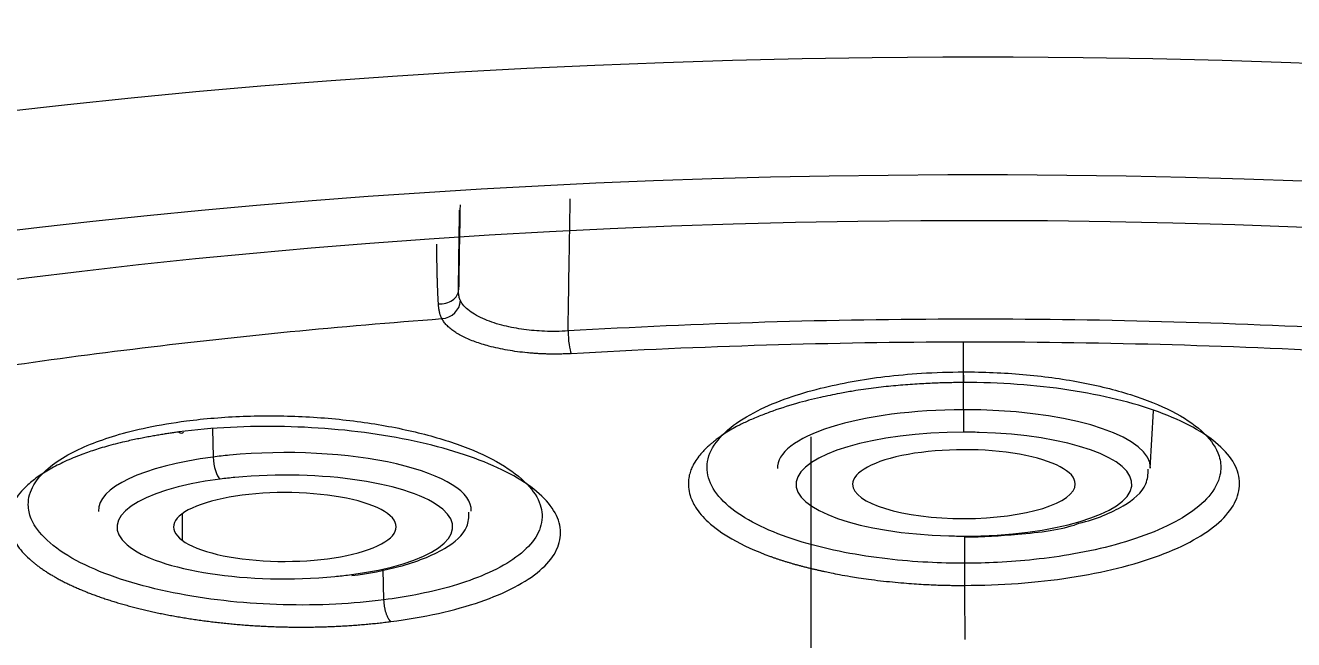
# Model space of a CAD drawing. Header units: millimetres. Extents: x 15183 to 15777, y -3358 to -2518.
# Drawn here: x 15306.1 to 15312.94, y -2814.55 to -2811.24 of the extents above; entities that cross this region are included whole.
import ezdxf

# ---------------------------------------------------------------- set-up
doc = ezdxf.new("R2010")
doc.units = ezdxf.units.MM
doc.linetypes.add('CENTERX2', pattern=[101.6, 63.5, -12.7, 12.7, -12.7])
doc.layers.add('CENTER', color=1, linetype='CENTERX2', lineweight=15)
doc.layers.add('DIM_', color=5, linetype='Continuous', lineweight=9)
doc.styles.get("Standard").update_dxf_attribs({"font": 'arial.ttf'})
doc.dimstyles.new('사본(2) STANDARD', dxfattribs={"dimscale": 0, "dimtxt": 4, "dimasz": 4, "dimexe": 1.25, "dimexo": 0.625, "dimgap": 1.5, "dimtad": 3, "dimtih": 1, "dimtoh": 1, "dimdec": 1, "dimzin": 9, "dimdsep": 46, "dimtxsty": 'Standard', "dimcen": 2.5, "dimclrd": 5, "dimclre": 5, "dimclrt": 5, "dimadec": 0, "dimazin": 0, "dimtfac": 1, "dimtdec": 1, "dimtmove": 0, "dimatfit": 3, "dimfxl": 1.25, "dimtfill": 1, "dimtolj": 1, "dimtzin": 0, "dimarcsym": 0})

# ---------------------------------------------------------------- blocks, each defined once
blk = doc.blocks.new('*D11')
at = {"layer": 'Defpoints', "color": 0, "transparency": 16777216}
for p in [(15325.9746, -2801.1549), (15325.9746, -2815.8976), (15296.3849, -2816.0395)]:
    blk.add_point(p, dxfattribs=at)
at = {"layer": 'DIM_', "color": 5, "lineweight": -2, "transparency": 16777216}
for p, q in [((15296.3849, -2815.4145), (15296.3849, -2799.9049)), ((15325.9746, -2815.2726), (15325.9746, -2799.9049)), ((15288.3849, -2801.1549), (15280.3849, -2801.1549)), ((15296.3849, -2801.1549), (15299.2241, -2801.1549)), ((15325.9746, -2801.1549), (15323.1354, -2801.1549)), ((15333.9746, -2801.1549), (15341.9746, -2801.1549))]:
    blk.add_line(p, q, dxfattribs=at)
at = {"layer": 'DIM_', "color": 5, "transparency": 16777216}
for points in [[(15288.3849, -2799.8215), (15288.3849, -2802.4882), (15296.3849, -2801.1549)], [(15333.9746, -2799.8215), (15333.9746, -2802.4882), (15325.9746, -2801.1549)]]:
    blk.add_solid(points, dxfattribs=at)
at = {"layer": 'DIM_', "color": 5, "transparency": 16777216, "insert": (15311.1797, -2801.1549), "char_height": 8, "attachment_point": 5, "bg_fill": 3, "box_fill_scale": 1.1, "bg_fill_color": 256, "bg_fill_true_color": 13158600, "bg_fill_transparency": 0}
blk.add_mtext('\\A1;29.6', dxfattribs=at)

msp = doc.modelspace()

# ---------------------------------------------------------------- linework, layer by layer
at = {"linetype": 'Continuous', "lineweight": 13}
for p, q in [((15311.1604, -2813.3109), (15311.1602, -2813.1086)), ((15307.1119, -2813.4138), (15307.1152, -2813.5659)), ((15306.9489, -2813.8708), (15306.9478, -2814.0142)), ((15311.165, -2813.9961), (15311.1652, -2814.1377)), ((15308.036, -2814.3349), (15308.0325, -2814.1718))]:
    msp.add_line(p, q, dxfattribs=at)
at = {"linetype": 'Continuous', "lineweight": 18}
for p, q in [((15311.1595, -2813.1641), (15311.1595, -2813.1652)), ((15312.1672, -2813.6257), (15312.1839, -2813.3168))]:
    msp.add_line(p, q, dxfattribs=at)
for centre, major_axis, ratio, start_param, end_param in [((15311.1804, -2815.9846), (-14.7961, -0.0154), 0.309017, 3.157243, 6.284808), ((15311.1809, -2816.4638), (14.2961, 0.0149), 0.309017, 0.170709, 2.940071), ((15311.1809, -2816.4638), (13.4984, 0.0141), 0.309017, 0.022528, 3.105036), ((15308.3499, -2812.7277), (-0.0883, -0.047), 0.90565, 1.104775, 2.656698), ((15311.1624, -2813.6215), (-1.005, -0.001), 0.309017, 4.714012, 6.300195), ((15311.1606, -2813.3368), (0.0002, -0.1), 0.001544, 4.45059, 5.969026), ((15311.1624, -2813.6215), (-1.005, -0.001), 0.309017, 3.124539, 4.621305), ((15306.9325, -2813.3378), (-0.0129, 0.0992), 0.365379, 2.73264, 3.434362), ((15311.1625, -2813.7116), (-0.9051, -0.0009), 0.309017, 4.714012, 7.762898), ((15311.1625, -2813.7116), (0.6, 0.0006), 0.309017, 0.001623, 3.143216), ((15307.5016, -2813.8522), (-1.005, -0.001), 0.309017, 5.106711, 6.300255), ((15307.1536, -2813.5894), (0.0129, -0.0992), 0.365379, 4.426358, 5.944795), ((15307.5016, -2813.8522), (-1.005, -0.001), 0.309017, 3.124602, 5.014004), ((15307.5017, -2813.9424), (-0.9051, -0.0009), 0.309017, 1.965119, 5.014004), ((15307.5017, -2813.9424), (-0.9051, -0.0009), 0.309017, 5.106711, 8.155597), ((15311.1625, -2813.7116), (0.6, 0.0006), 0.309017, 3.143216, 6.284808), ((15307.5017, -2813.9424), (0.6, 0.0006), 0.309017, 0.394322, 3.535915), ((15307.5017, -2813.9424), (0.6, 0.0006), 0.309017, 3.535915, 6.677508), ((15311.1625, -2813.7116), (-0.9051, -0.0009), 0.309017, 1.479712, 1.572419), ((15307.5017, -2813.9424), (-0.9051, -0.0009), 0.309017, 1.872412, 1.965119), ((15311.1654, -2814.1636), (0.0002, -0.1), 0.001544, 4.450589, 5.91701)]:
    msp.add_ellipse(centre, major_axis=major_axis, ratio=ratio, start_param=start_param, end_param=end_param, dxfattribs=at)
at = {"linetype": 'Continuous', "lineweight": 13}
for centre, major_axis, ratio, start_param, end_param in [((15308.3381, -2812.6638), (-0.1, 0.0007), 0.771606, 1.490304, 3.130443), ((15311.1809, -2816.4477), (-11.7293, -0.0122), 0.309017, 4.714012, 4.896616), ((15311.1809, -2816.4477), (-11.7293, -0.0122), 0.309017, 4.531408, 4.714012), ((15309.0468, -2812.9154), (-0.0059, 0.0998), 0.174221, 1.269052, 2.748819), ((15311.0203, -2661.6965), (0.2522, -163.4041), 0.001544, 5.89504, 5.898599), ((15311.1624, -2813.6215), (-1.005, -0.001), 0.309017, 4.621305, 4.714012), ((15311.1625, -2813.7116), (-0.9051, -0.0009), 0.309017, 4.621305, 4.714012), ((15311.1625, -2813.7116), (-0.9051, -0.0009), 0.309017, 1.572419, 4.621305), ((15307.5016, -2813.8522), (-1.005, -0.001), 0.309017, 5.014004, 5.106711), ((15307.5017, -2813.9424), (-0.9051, -0.0009), 0.309017, 5.014004, 5.106711), ((15311.0203, -2661.6965), (0.2522, -163.4041), 0.001544, 5.916818, 5.921852)]:
    msp.add_ellipse(centre, major_axis=major_axis, ratio=ratio, start_param=start_param, end_param=end_param, dxfattribs=at)
at = {"linetype": 'Continuous', "lineweight": 18}
for points in [[(15308.446, -2812.2064), (15308.4435, -2812.3594), (15308.4409, -2812.5124), (15308.4384, -2812.6653)], [(15309.0456, -2813.0081), (15309.3937, -2812.9877), (15310.0959, -2812.9567), (15310.8042, -2812.9456), (15311.1583, -2812.945)], [(15311.1583, -2812.945), (15311.5125, -2812.9445), (15312.2209, -2812.9534), (15312.9234, -2812.9822), (15313.2718, -2813.0015)]]:
    msp.add_open_spline(points, degree=3, dxfattribs=at)
at = {"linetype": 'Continuous', "lineweight": 13}
for points, knots in [([(15309.0286, -2812.8869), (15309.0293, -2812.8376), (15309.0312, -2812.7192), (15309.0351, -2812.4824), (15309.0381, -2812.2943), (15309.0401, -2812.1753), (15309.0401, -2812.1747)], [0, 0, 0, 0, 0.207633, 0.498642, 0.997224, 1, 1, 1, 1]), ([(15308.3295, -2812.7407), (15308.3294, -2812.7381), (15308.3291, -2812.733), (15308.3286, -2812.7252), (15308.3282, -2812.7172), (15308.3278, -2812.7091), (15308.3274, -2812.7009), (15308.327, -2812.6926), (15308.3266, -2812.6842), (15308.3262, -2812.6757), (15308.3259, -2812.6671), (15308.3255, -2812.6584), (15308.3252, -2812.6497), (15308.3249, -2812.6409), (15308.3246, -2812.6321), (15308.3243, -2812.6232), (15308.324, -2812.6142), (15308.3237, -2812.6053), (15308.3235, -2812.5963), (15308.3233, -2812.5873), (15308.323, -2812.5782), (15308.3228, -2812.5692), (15308.3226, -2812.5602), (15308.3224, -2812.5511), (15308.3222, -2812.5421), (15308.322, -2812.5331), (15308.3219, -2812.5241), (15308.3217, -2812.5152), (15308.3216, -2812.5063), (15308.3214, -2812.4974), (15308.3212, -2812.4841), (15308.321, -2812.4664), (15308.3207, -2812.4441), (15308.3206, -2812.4285), (15308.3205, -2812.4203), (15308.3205, -2812.4196)], [0, 0, 0, 0, 0.03156, 0.062868, 0.093923, 0.124725, 0.155274, 0.185571, 0.215615, 0.245407, 0.274946, 0.304233, 0.333268, 0.362051, 0.390581, 0.41886, 0.446887, 0.474662, 0.502185, 0.529456, 0.556477, 0.583246, 0.609763, 0.63603, 0.662046, 0.687811, 0.713326, 0.73859, 0.763604, 0.788368, 0.812882, 0.87378, 0.93432, 0.994503, 1, 1, 1, 1]), ([(15308.4478, -2812.7234), (15308.4467, -2812.7211), (15308.4445, -2812.7161), (15308.4418, -2812.7069), (15308.4396, -2812.6956), (15308.4382, -2812.6817), (15308.438, -2812.6711), (15308.438, -2812.6653)], [0, 0, 0, 0, 0.165089, 0.347523, 0.54726, 0.764547, 1, 1, 1, 1]), ([(15308.3482, -2812.8202), (15308.3475, -2812.8189), (15308.3461, -2812.8162), (15308.3441, -2812.8119), (15308.3422, -2812.8073), (15308.3404, -2812.8025), (15308.3388, -2812.7975), (15308.3372, -2812.7922), (15308.3358, -2812.7866), (15308.3345, -2812.7808), (15308.3334, -2812.7748), (15308.3323, -2812.7685), (15308.3314, -2812.7619), (15308.3306, -2812.7551), (15308.33, -2812.748), (15308.3297, -2812.7431), (15308.3295, -2812.7407)], [0, 0, 0, 0, 0.068179, 0.136822, 0.205938, 0.275538, 0.345629, 0.416221, 0.487322, 0.558941, 0.631087, 0.703767, 0.776991, 0.850766, 0.925099, 1, 1, 1, 1]), ([(15309.0285, -2812.8868), (15308.9868, -2812.8894), (15308.9059, -2812.8902), (15308.7883, -2812.8801), (15308.6775, -2812.8593), (15308.5739, -2812.8257), (15308.4903, -2812.7793), (15308.4574, -2812.7424), (15308.4478, -2812.7234), (15308.4478, -2812.7234)], [0, 0, 0, 0, 0.163888, 0.309626, 0.459183, 0.6288, 0.812816, 0.999995, 1, 1, 1, 1]), ([(15299.2608, -2815.6479), (15299.3894, -2815.4778), (15299.5561, -2815.3104), (15299.9627, -2814.9842), (15300.2025, -2814.8254), (15300.7507, -2814.5196), (15301.0591, -2814.3725), (15301.7384, -2814.0929), (15302.1094, -2813.9603), (15302.9068, -2813.7121), (15303.3333, -2813.5966), (15304.2335, -2813.3847), (15304.7073, -2813.2884), (15305.6933, -2813.1169), (15306.2053, -2813.0417), (15307.258, -2812.9138), (15307.7986, -2812.8611), (15308.3482, -2812.8202)], [0, 0, 0, 0, 0.125, 0.125, 0.25, 0.25, 0.375, 0.375, 0.5, 0.5, 0.625, 0.625, 0.75, 0.75, 0.875, 0.875, 1, 1, 1, 1]), ([(15312.5473, -2813.6203), (15312.5473, -2813.6345), (15312.5417, -2813.6879), (15312.4941, -2813.7776), (15312.3703, -2813.8815), (15312.1966, -2813.9698), (15311.9887, -2814.0394), (15311.7667, -2814.0886), (15311.5507, -2814.1189), (15311.3514, -2814.1344), (15311.2248, -2814.1376), (15311.1652, -2814.1377)], [0, 0, 0, 0, 0.052599, 0.197738, 0.336933, 0.471052, 0.600672, 0.720114, 0.825432, 0.917672, 1, 1, 1, 1]), ([(15308.036, -2814.3349), (15307.9524, -2814.3458), (15307.7735, -2814.3617), (15307.492, -2814.365), (15307.2051, -2814.3465), (15306.9271, -2814.3063), (15306.6675, -2814.2441), (15306.4393, -2814.1605), (15306.2595, -2814.0579), (15306.1695, -2813.9669), (15306.1406, -2813.9126), (15306.1346, -2813.8982)], [0, 0, 0, 0, 0.108275, 0.222074, 0.33583, 0.451261, 0.569979, 0.693564, 0.822196, 0.953024, 1, 1, 1, 1]), ([(15308.8881, -2813.8748), (15308.8892, -2813.8942), (15308.8838, -2813.9487), (15308.8358, -2814.0357), (15308.7247, -2814.1286), (15308.5718, -2814.2063), (15308.3968, -2814.2656), (15308.2175, -2814.3076), (15308.0953, -2814.3273), (15308.036, -2814.3349)], [0, 0, 0, 0, 0.095519, 0.269185, 0.440426, 0.604797, 0.753327, 0.883798, 1, 1, 1, 1])]:
    msp.add_open_spline(points, degree=3, knots=knots, dxfattribs=at)
at = {"linetype": 'Continuous', "lineweight": 18}
for points, knots in [([(15308.438, -2812.6653), (15308.4382, -2812.6448), (15308.4386, -2812.6004), (15308.4394, -2812.523), (15308.4405, -2812.4374), (15308.4419, -2812.3394), (15308.443, -2812.2706), (15308.4436, -2812.2357)], [0, 0, 0, 0, 0.202766, 0.383864, 0.566169, 0.769408, 1, 1, 1, 1]), ([(15309.0456, -2813.0086), (15309.0414, -2813.0088), (15309.0331, -2813.0093), (15309.0206, -2813.0099), (15309.0081, -2813.0104), (15308.9957, -2813.0108), (15308.9832, -2813.0111), (15308.9707, -2813.0113), (15308.9583, -2813.0114), (15308.9459, -2813.0114), (15308.9334, -2813.0112), (15308.921, -2813.011), (15308.9085, -2813.0107), (15308.8961, -2813.0103), (15308.8837, -2813.0098), (15308.8713, -2813.0091), (15308.8588, -2813.0084), (15308.8464, -2813.0076), (15308.834, -2813.0066), (15308.8215, -2813.0056), (15308.7951, -2813.0032), (15308.7549, -2812.9985), (15308.7022, -2812.9904), (15308.6508, -2812.9802), (15308.6045, -2812.9691), (15308.5634, -2812.9574), (15308.5278, -2812.9454), (15308.4947, -2812.9325), (15308.4641, -2812.9185), (15308.4411, -2812.9061), (15308.4241, -2812.8958), (15308.4123, -2812.888), (15308.4013, -2812.88), (15308.3912, -2812.8719), (15308.3819, -2812.8637), (15308.3734, -2812.8553), (15308.3658, -2812.8467), (15308.359, -2812.838), (15308.353, -2812.8292), (15308.3498, -2812.8233), (15308.3482, -2812.8203)], [0, 0, 0, 0, 0.013598, 0.027137, 0.040623, 0.054063, 0.067464, 0.080833, 0.094178, 0.107505, 0.120821, 0.134134, 0.147451, 0.160779, 0.174125, 0.187497, 0.2009, 0.214342, 0.227831, 0.241372, 0.254973, 0.31474, 0.374755, 0.435599, 0.497829, 0.548029, 0.597891, 0.647747, 0.697926, 0.748758, 0.773859, 0.79886, 0.8238, 0.848719, 0.873655, 0.898649, 0.92374, 0.94897, 0.974376, 1, 1, 1, 1]), ([(15311.1652, -2814.1377), (15311.0994, -2814.1378), (15310.9592, -2814.1343), (15310.7401, -2814.1161), (15310.5086, -2814.0807), (15310.2816, -2814.0253), (15310.0788, -2813.9502), (15309.9164, -2813.8575), (15309.8081, -2813.7503), (15309.7656, -2813.6338), (15309.7955, -2813.5162), (15309.8922, -2813.4081), (15310.0367, -2813.3175), (15310.2047, -2813.2474), (15310.3798, -2813.1955), (15310.5561, -2813.1577), (15310.7393, -2813.1303), (15310.9405, -2813.1119), (15311.0839, -2813.1073), (15311.1596, -2813.1072)], [0, 0, 0, 0, 0.045351, 0.096569, 0.154299, 0.217261, 0.282929, 0.350691, 0.421289, 0.493972, 0.567202, 0.638605, 0.703777, 0.761316, 0.811958, 0.857595, 0.901203, 0.947779, 1, 1, 1, 1]), ([(15311.1596, -2813.1072), (15311.2672, -2813.107), (15311.4846, -2813.1162), (15311.7935, -2813.1578), (15312.0688, -2813.2256), (15312.2935, -2813.3157), (15312.4548, -2813.4229), (15312.5332, -2813.5273), (15312.5472, -2813.5942), (15312.5473, -2813.6203)], [0, 0, 0, 0, 0.14848, 0.299027, 0.449931, 0.600893, 0.751982, 0.903003, 1, 1, 1, 1]), ([(15311.1595, -2813.1641), (15311.1498, -2813.1642), (15311.1292, -2813.1645), (15311.0966, -2813.1651), (15311.0607, -2813.166), (15311.0215, -2813.1672), (15310.979, -2813.169), (15310.9333, -2813.1712), (15310.8845, -2813.1742), (15310.8337, -2813.1779), (15310.7815, -2813.1824), (15310.7287, -2813.1878), (15310.6749, -2813.1943), (15310.6201, -2813.2017), (15310.559, -2813.2112), (15310.4811, -2813.2249), (15310.3778, -2813.2463), (15310.2485, -2813.279), (15310.1489, -2813.3112), (15310.0822, -2813.3364), (15310.0501, -2813.3492), (15310.0092, -2813.3664), (15309.9711, -2813.384), (15309.9328, -2813.4035), (15309.9009, -2813.4215), (15309.8659, -2813.4435), (15309.8366, -2813.4644), (15309.817, -2813.4798), (15309.8044, -2813.4904), (15309.792, -2813.5009), (15309.7748, -2813.5166), (15309.7543, -2813.5373), (15309.732, -2813.5632), (15309.7131, -2813.59), (15309.6982, -2813.6168), (15309.6874, -2813.6428), (15309.6796, -2813.6719), (15309.6764, -2813.7007), (15309.6773, -2813.7348), (15309.686, -2813.7795), (15309.7155, -2813.8427), (15309.7836, -2813.9223), (15309.9114, -2814.0138), (15310.045, -2814.0745), (15310.1344, -2814.1064), (15310.1502, -2814.1118), (15310.1662, -2814.1172), (15310.1824, -2814.1225), (15310.1987, -2814.1276), (15310.2153, -2814.1327), (15310.232, -2814.1376), (15310.2489, -2814.1425), (15310.2659, -2814.1472), (15310.2831, -2814.1518), (15310.3005, -2814.1563), (15310.318, -2814.1607), (15310.3356, -2814.165), (15310.3533, -2814.1692), (15310.3712, -2814.1733), (15310.3855, -2814.1764), (15310.4001, -2814.1797), (15310.4192, -2814.1839), (15310.4509, -2814.1906), (15310.4958, -2814.1994), (15310.5451, -2814.2082), (15310.5974, -2814.2166), (15310.6512, -2814.2243), (15310.7122, -2814.2319), (15310.7755, -2814.2386), (15310.8363, -2814.244), (15310.8924, -2814.2483), (15310.9414, -2814.2513), (15310.9841, -2814.2535), (15311.0212, -2814.255), (15311.0556, -2814.2561), (15311.0871, -2814.2567), (15311.1158, -2814.2571), (15311.1416, -2814.2571), (15311.1578, -2814.257), (15311.1655, -2814.2569)], [0, 0, 0, 0, 0.006261, 0.013243, 0.020946, 0.029372, 0.03852, 0.048391, 0.058985, 0.070303, 0.081641, 0.09337, 0.105489, 0.117997, 0.130893, 0.148044, 0.173394, 0.206938, 0.248673, 0.258257, 0.268404, 0.279117, 0.29825, 0.307688, 0.321106, 0.335733, 0.352203, 0.362146, 0.365567, 0.372382, 0.382206, 0.39504, 0.410887, 0.429747, 0.443423, 0.458757, 0.475747, 0.494389, 0.509279, 0.535377, 0.572677, 0.621171, 0.680848, 0.751692, 0.75636, 0.761017, 0.765663, 0.770297, 0.774921, 0.779533, 0.784134, 0.788724, 0.793303, 0.79787, 0.802426, 0.80697, 0.811502, 0.816023, 0.820533, 0.82503, 0.82673, 0.831501, 0.839344, 0.85026, 0.86425, 0.874573, 0.886943, 0.901359, 0.915913, 0.929316, 0.941569, 0.952673, 0.961286, 0.969283, 0.976663, 0.983425, 0.989568, 0.995093, 1, 1, 1, 1]), ([(15311.1655, -2814.2569), (15311.2626, -2814.2569), (15311.3599, -2814.2533), (15311.5507, -2814.2392), (15311.6442, -2814.2286), (15311.8239, -2814.2011), (15311.9101, -2814.184), (15312.0718, -2814.144), (15312.1473, -2814.1211), (15312.2846, -2814.0702), (15312.3464, -2814.0423), (15312.4541, -2813.9826), (15312.4999, -2813.9508), (15312.5738, -2813.8845), (15312.6019, -2813.8501), (15312.6392, -2813.7798), (15312.6485, -2813.7441), (15312.648, -2813.6726), (15312.6381, -2813.6368), (15312.5997, -2813.5668), (15312.5711, -2813.5325), (15312.4963, -2813.4666), (15312.4501, -2813.435), (15312.3418, -2813.3757), (15312.2798, -2813.3481), (15312.1421, -2813.2978), (15312.0665, -2813.2751), (15311.9047, -2813.2356), (15311.8185, -2813.2188), (15311.6387, -2813.1916), (15311.5452, -2813.1812), (15311.3541, -2813.1675), (15311.2567, -2813.164), (15311.1595, -2813.1641)], [0, 0, 0, 0, 0.0625, 0.0625, 0.125, 0.125, 0.1875, 0.1875, 0.25, 0.25, 0.3125, 0.3125, 0.375, 0.375, 0.4375, 0.4375, 0.5, 0.5, 0.5625, 0.5625, 0.625, 0.625, 0.6875, 0.6875, 0.75, 0.75, 0.8125, 0.8125, 0.875, 0.875, 0.9375, 0.9375, 1, 1, 1, 1]), ([(15306.1346, -2813.8982), (15306.1243, -2813.8732), (15306.1111, -2813.8118), (15306.137, -2813.7192), (15306.2154, -2813.6289), (15306.3226, -2813.5558), (15306.4476, -2813.4966), (15306.5916, -2813.4466), (15306.7642, -2813.4032), (15306.8977, -2813.3807), (15306.9709, -2813.3712)], [0, 0, 0, 0, 0.111049, 0.271659, 0.413559, 0.537906, 0.649316, 0.75582, 0.870622, 1, 1, 1, 1]), ([(15306.9709, -2813.3712), (15307.0687, -2813.3586), (15307.2749, -2813.3416), (15307.5965, -2813.3432), (15307.9141, -2813.372), (15308.2101, -2813.4267), (15308.4683, -2813.5041), (15308.6745, -2813.6002), (15308.8166, -2813.7085), (15308.8765, -2813.8022), (15308.8871, -2813.8576), (15308.8881, -2813.8748)], [0, 0, 0, 0, 0.118086, 0.236806, 0.355981, 0.475178, 0.594487, 0.713884, 0.83253, 0.947961, 1, 1, 1, 1]), ([(15306.9299, -2813.4307), (15306.9223, -2813.4317), (15306.9066, -2813.434), (15306.8823, -2813.4376), (15306.8565, -2813.4416), (15306.8292, -2813.446), (15306.8005, -2813.4508), (15306.7705, -2813.4562), (15306.7392, -2813.4621), (15306.7067, -2813.4685), (15306.6731, -2813.4756), (15306.6329, -2813.4845), (15306.588, -2813.4954), (15306.5403, -2813.5082), (15306.4963, -2813.5213), (15306.4559, -2813.5344), (15306.4143, -2813.5491), (15306.3712, -2813.5659), (15306.3266, -2813.585), (15306.2846, -2813.6049), (15306.2452, -2813.6255), (15306.2086, -2813.6469), (15306.1748, -2813.669), (15306.1439, -2813.6917), (15306.1116, -2813.7187), (15306.078, -2813.7524), (15306.0457, -2813.7957), (15306.0214, -2813.8472), (15306.0109, -2813.9068), (15306.0212, -2813.9743), (15306.0594, -2814.0484), (15306.1101, -2814.1029), (15306.1501, -2814.1364), (15306.1651, -2814.1482), (15306.1809, -2814.1599), (15306.1973, -2814.1715), (15306.2145, -2814.1829), (15306.2324, -2814.1942), (15306.2511, -2814.2054), (15306.2703, -2814.2164), (15306.2903, -2814.2273), (15306.311, -2814.238), (15306.3323, -2814.2486), (15306.3542, -2814.259), (15306.3768, -2814.2692), (15306.4, -2814.2792), (15306.4238, -2814.2891), (15306.4483, -2814.2987), (15306.4733, -2814.3082), (15306.4989, -2814.3174), (15306.525, -2814.3265), (15306.5517, -2814.3353), (15306.5789, -2814.3439), (15306.6066, -2814.3523), (15306.6348, -2814.3605), (15306.6635, -2814.3684), (15306.6927, -2814.3761), (15306.7223, -2814.3836), (15306.7524, -2814.3908), (15306.7829, -2814.3977), (15306.8138, -2814.4044), (15306.845, -2814.4109), (15306.8767, -2814.4171), (15306.9087, -2814.423), (15306.941, -2814.4287), (15306.9737, -2814.434), (15307.0066, -2814.4392), (15307.0398, -2814.444), (15307.0733, -2814.4485), (15307.1071, -2814.4528), (15307.141, -2814.4568), (15307.1752, -2814.4605), (15307.2096, -2814.4639), (15307.2441, -2814.467), (15307.2788, -2814.4698), (15307.3136, -2814.4724), (15307.3485, -2814.4746), (15307.3835, -2814.4765), (15307.4186, -2814.4782), (15307.4537, -2814.4795), (15307.4888, -2814.4805), (15307.524, -2814.4813), (15307.5592, -2814.4817), (15307.5943, -2814.4818), (15307.6294, -2814.4816), (15307.6645, -2814.4811), (15307.6994, -2814.4804), (15307.7343, -2814.4793), (15307.769, -2814.4779), (15307.8036, -2814.4762), (15307.838, -2814.4742), (15307.8722, -2814.4719), (15307.9062, -2814.4693), (15307.94, -2814.4664), (15307.9736, -2814.4632), (15308.0069, -2814.4598), (15308.0399, -2814.456), (15308.0617, -2814.4533), (15308.0725, -2814.4519)], [0, 0, 0, 0, 0.005346, 0.01109, 0.017232, 0.023773, 0.030712, 0.03805, 0.045787, 0.053924, 0.062459, 0.071394, 0.085043, 0.098126, 0.110643, 0.12259, 0.133968, 0.14915, 0.16435, 0.179568, 0.194808, 0.210069, 0.225353, 0.240663, 0.255998, 0.278544, 0.305368, 0.336469, 0.371844, 0.41149, 0.455399, 0.503559, 0.511063, 0.518567, 0.526072, 0.533576, 0.541081, 0.548587, 0.556093, 0.563599, 0.571106, 0.578612, 0.58612, 0.593627, 0.601135, 0.608643, 0.616152, 0.623661, 0.631171, 0.638681, 0.646192, 0.653703, 0.661215, 0.668727, 0.67624, 0.683753, 0.691267, 0.698781, 0.706296, 0.713812, 0.721329, 0.728846, 0.736363, 0.743882, 0.751401, 0.758921, 0.766441, 0.773963, 0.781485, 0.789008, 0.796531, 0.804056, 0.811581, 0.819108, 0.826635, 0.834163, 0.841691, 0.849221, 0.856751, 0.864283, 0.871815, 0.879347, 0.886881, 0.894415, 0.901951, 0.909488, 0.917026, 0.924565, 0.932106, 0.939649, 0.947192, 0.954737, 0.962283, 0.969828, 0.977373, 0.984917, 0.99246, 1, 1, 1, 1]), ([(15308.0725, -2814.4519), (15308.1623, -2814.4404), (15308.2486, -2814.4255), (15308.4103, -2814.3897), (15308.4859, -2814.3688), (15308.6234, -2814.3218), (15308.6853, -2814.2956), (15308.7932, -2814.2391), (15308.8392, -2814.2087), (15308.9132, -2814.1449), (15308.9414, -2814.1115), (15308.9788, -2814.0429), (15308.9881, -2814.0078), (15308.9875, -2813.9371), (15308.9777, -2813.9016), (15308.9391, -2813.8315), (15308.9105, -2813.7969), (15308.8356, -2813.7301), (15308.7894, -2813.6979), (15308.681, -2813.6369), (15308.6188, -2813.6082), (15308.4811, -2813.5554), (15308.4055, -2813.5314), (15308.2437, -2813.4888), (15308.1575, -2813.4703), (15307.9778, -2813.4395), (15307.8843, -2813.4272), (15307.6935, -2813.4094), (15307.5963, -2813.4039), (15307.4017, -2813.3997), (15307.3044, -2813.4011), (15307.1134, -2813.4108), (15307.0197, -2813.4191), (15306.9299, -2813.4307)], [0, 0, 0, 0, 0.0625, 0.0625, 0.125, 0.125, 0.1875, 0.1875, 0.25, 0.25, 0.3125, 0.3125, 0.375, 0.375, 0.4375, 0.4375, 0.5, 0.5, 0.5625, 0.5625, 0.625, 0.625, 0.6875, 0.6875, 0.75, 0.75, 0.8125, 0.8125, 0.875, 0.875, 0.9375, 0.9375, 1, 1, 1, 1]), ([(15311.7821, -2813.9224), (15311.8787, -2813.8998), (15312.019, -2813.8396), (15312.1453, -2813.7419), (15312.1559, -2813.6594), (15312.1551, -2813.6309)], [0, 0, 0, 0, 0.451735, 0.824863, 1, 1, 1, 1]), ([(15307.8625, -2814.2043), (15307.9556, -2814.1923), (15308.1486, -2814.1553), (15308.3583, -2814.072), (15308.4848, -2813.972), (15308.4951, -2813.8902), (15308.4942, -2813.8622)], [0, 0, 0, 0, 0.264587, 0.604604, 0.874661, 1, 1, 1, 1]), ([(15311.1643, -2813.9962), (15311.265, -2813.9958), (15311.473, -2813.9828), (15311.6965, -2813.9565), (15311.779, -2813.9237), (15311.7821, -2813.9224)], [0, 0, 0, 0, 0.435994, 0.978535, 1, 1, 1, 1])]:
    msp.add_open_spline(points, degree=3, knots=knots, dxfattribs=at)
at = {"linetype": 'Continuous', "lineweight": 13}
msp.add_rational_spline([(15308.0725, -2814.4519), (15308.0517, -2814.4337), (15308.0372, -2814.3864), (15308.036, -2814.3349)], [1.12193931319, 0.942974530368, 0.961003600385, 1.17602652324], degree=3, dxfattribs=at)
at = {"layer": 'CENTER'}
msp.add_line((15310.3365, -2610.2562), (15310.3365, -3116.6783), dxfattribs=at)

# ---------------------------------------------------------------- next in the draw order: dimensions: what is measured, and where the dimension line sits
at = {"layer": 'DIM_'}
dim = msp.add_linear_dim(base=(15325.9746, -2801.1549), p1=(15296.3849, -2816.0395), p2=(15325.9746, -2815.8976), dimstyle='사본(2) STANDARD', override={"dimscale": 1, "dimtxt": 8, "dimasz": 8, "dimtad": 0}, dxfattribs=at)
dim.commit()
dim.dimension.update_dxf_attribs({"geometry": '*D11', "text_midpoint": (15311.1797, -2801.1549), "dimtype": 128})

doc.saveas('drawing.dxf')
